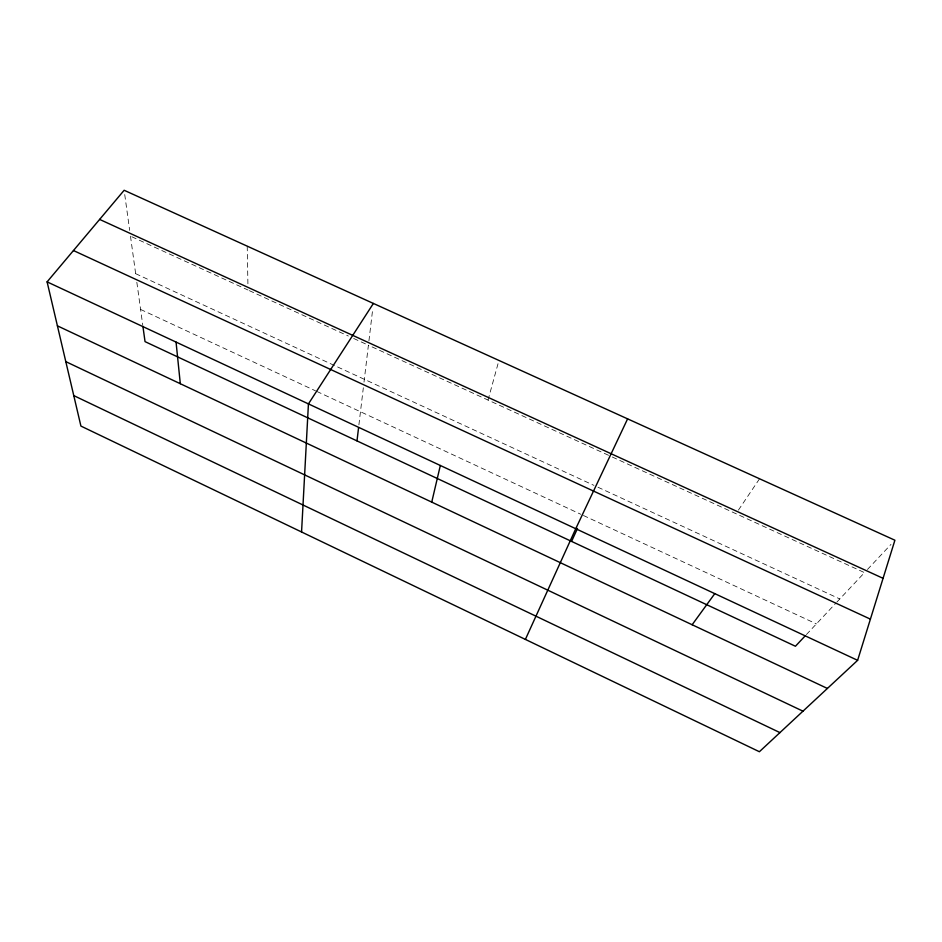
<?xml version="1.0" encoding="UTF-8"?>
<svg xmlns="http://www.w3.org/2000/svg" width="942" height="942" viewBox="0 0 942 942"><rect width="100%" height="100%" fill="white"/><g stroke="black" fill="none" stroke-linecap="round" stroke-linejoin="round"><path stroke-width="0.71" stroke-dasharray="4.71 3.53" d="M358.902 424.866L363.329 387.774M364.001 382.134L368.404 345.219L609.203 455.598M368.923 340.898L372.702 309.2M488.038 400.056L498.919 360.433M738.422 510.093L759.558 478.772M806.423 634.543L835.907 603.104M836.885 602.068L864.509 572.618L611.864 456.811M867.452 569.486L890.979 544.405M131.809 236.76L248.029 290.03M249.359 290.654L348.34 336.023M353.686 338.472L367.062 344.607M135.648 273.675L593.955 485.377M597.958 487.226L839.805 598.947M140.582 309.435L315.476 390.812M316.806 391.425L580.767 514.25M583.416 515.486L816.408 623.898M124.733 194.57L129.678 230.413M130.479 236.148L136.048 276.536M136.837 282.259L142.713 324.825M247.216 246.145L247.946 285.65"/><path stroke-width="1.41" d="M301.558 531.983L308.434 403.894L373.385 303.442M356.994 440.891L358.561 427.774M431.742 502.121L440.338 465.489M857.62 660.33L894.9 540.225L124.144 190.272L47.1 281.87L80.918 426.078L759.382 751.728L857.62 660.33L47.1 281.87M525.389 639.418L575.75 528.709L627.607 418.86M571.57 541.391L577.493 528.438M692.146 624.746L714.79 593.637M805.422 635.603L795.437 646.247L145.033 341.628L142.901 326.226M99.628 219.415L883.078 578.329M73.452 250.537L870.408 619.141M57.403 325.838L827.406 688.449M65.799 361.634L802.973 711.175M73.77 395.605L779.929 732.605M176.048 342.087L180.311 383.712"/></g></svg>
